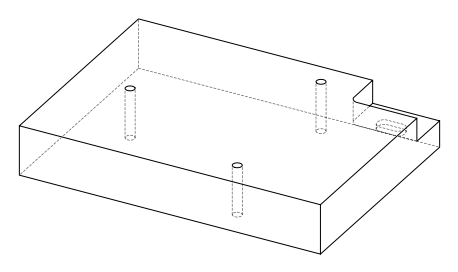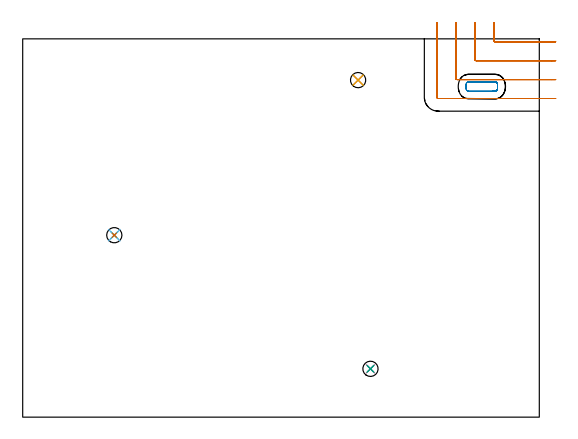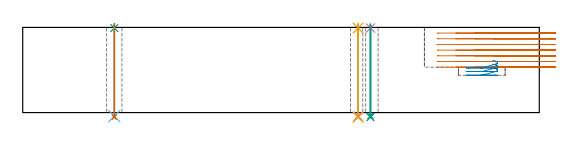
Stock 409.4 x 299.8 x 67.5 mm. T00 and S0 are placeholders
(PLAN: 11 operations, 8 tool changes, 9.3 min)
(1 MILL_CORNER_NOTCH_RECTANGULAR | CORNER_NOTCH_RECTANGULAR | UGT0201_094 | Follow Part, ap 5, ae 75% | 6.82 min | 163632 mm3)
(2 MILL_RECTANGULAR_POCKET | POCKET_RECTANGULAR_STRAIGHT | NXT0201_011 | Follow Part, ap 3, ae 75% | 0.66 min | 4232 mm3)
(3 SPOT_DRILL | STEP1HOLE | NXT0321_9005460120000 | 0.03 min | 1 mm3)
(4 SPOT_DRILL_1 | STEP1HOLE_1 | NXT0321_9005460120000 | 0.03 min | 1 mm3)
(5 SPOT_DRILL_2 | STEP1HOLE_2 | NXT0321_9005460120000 | 0.03 min | 2 mm3)
(6 DRILL_THROUGH_HOLE_INTO_CENTER | STEP1HOLE | NXT0301_042 | 0.29 min | 2648 mm3)
(7 DRILL_TO_ENLARGE_THROUGH_HOLE | STEP1HOLE | NXT0301_092 | 0.29 min | 5088 mm3)
(8 DRILL_THROUGH_HOLE_INTO_CENTER_1 | STEP1HOLE_1 | NXT0301_042 | 0.29 min | 2662 mm3)
(9 DRILL_TO_ENLARGE_THROUGH_HOLE_1 | STEP1HOLE_1 | NXT0301_092 | 0.29 min | 5068 mm3)
(10 DRILL_THROUGH_HOLE_INTO_CENTER_2 | STEP1HOLE_2 | NXT0301_042 | 0.29 min | 2655 mm3)
(11 DRILL_TO_ENLARGE_THROUGH_HOLE_2 | STEP1HOLE_2 | NXT0301_092 | 0.29 min | 5080 mm3)
(TOOL UGT0201_094 | End mill 20 mm | D20 FL38 Z4)
(TOOL NXT0201_011 | ENDMILL 12mm [2P460-1200-NA 1630] | D12 FL38 Z6)
(TOOL NXT0321_9005460120000 | NC Spot Drill, 142deg, 12mm, Carbide, Uncoated | D12 PA142 FL30 Z2)
(TOOL NXT0301_042 | Carbide Drill 7.1mm [860.1-0710-057A1-MM 2214] | D7.1 PA140 FL85 Z2)
(TOOL NXT0301_092 | Carbide Drill 12.1mm [860.1-1210-061A1-MM 2214] | D12.1 PA140 FL77 Z2)
(OP 1 MILL_CORNER_NOTCH_RECTANGULAR)
G17 G21 G94 G90
T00 M6
G54
G17 G0 G90 X373.3 Y312.8 S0 M3
G43 Z77.5 H0
Z63.
G94 G1 Y309.8 F250.
Y298.495 F500.
G3 X374.295 Y297.5 R1.
G1 X419.4
X422.4 F250.
G0 Z77.5
X358.3 Y312.8
Z63.
G1 Y309.8
Y283.495 F500.
G3 X359.295 Y282.5 R1.
G1 X419.4
X422.4 F250.
G0 Z77.5
X343.3 Y312.8
Z63.
G1 Y309.8
Y268.495 F500.
G3 X344.295 Y267.5 R1.
G1 X419.4
X422.4 F250.
G0 Z77.5
X328.3 Y312.8
Z63.
G1 Y309.8
Y253.495 F500.
G3 X329.295 Y252.5 R1.
G1 X419.4
X422.4 F250.
G0 Z77.5
X373.3 Y312.8
Z58.5
G1 Y309.8
Y298.495 F500.
G3 X374.295 Y297.5 R1.
G1 X419.4
X422.4 F250.
G0 Z77.5
X358.3 Y312.8
Z58.5
G1 Y309.8
Y283.495 F500.
G3 X359.295 Y282.5 R1.
G1 X419.4
X422.4 F250.
G0 Z77.5
X343.3 Y312.8
Z58.5
G1 Y309.8
Y268.495 F500.
G3 X344.295 Y267.5 R1.
G1 X419.4
X422.4 F250.
G0 Z77.5
X328.3 Y312.8
Z58.5
G1 Y309.8
Y253.495 F500.
G3 X329.295 Y252.5 R1.
G1 X419.4
X422.4 F250.
G0 Z77.5
X373.3 Y312.8
Z54.
G1 Y309.8
Y298.495 F500.
G3 X374.295 Y297.5 R1.
G1 X419.4
X422.4 F250.
G0 Z77.5
X358.3 Y312.8
Z54.
G1 Y309.8
Y283.495 F500.
G3 X359.295 Y282.5 R1.
G1 X419.4
X422.4 F250.
G0 Z77.5
X343.3 Y312.8
Z54.
G1 Y309.8
Y268.495 F500.
G3 X344.295 Y267.5 R1.
G1 X419.4
X422.4 F250.
G0 Z77.5
X328.3 Y312.8
Z54.
G1 Y309.8
Y253.495 F500.
G3 X329.295 Y252.5 R1.
G1 X419.4
X422.4 F250.
G0 Z77.5
X373.3 Y312.8
Z49.5
G1 Y309.8
Y298.495 F500.
G3 X374.295 Y297.5 R1.
G1 X419.4
X422.4 F250.
G0 Z77.5
X358.3 Y312.8
Z49.5
G1 Y309.8
Y283.495 F500.
G3 X359.295 Y282.5 R1.
G1 X419.4
X422.4 F250.
G0 Z77.5
X343.3 Y312.8
Z49.5
G1 Y309.8
Y268.495 F500.
G3 X344.295 Y267.5 R1.
G1 X419.4
X422.4 F250.
G0 Z77.5
X328.3 Y312.8
Z49.5
G1 Y309.8
Y253.495 F500.
G3 X329.295 Y252.5 R1.
G1 X419.4
X422.4 F250.
G0 Z77.5
X373.3 Y312.8
Z45.
G1 Y309.8
Y298.495 F500.
G3 X374.295 Y297.5 R1.
G1 X419.4
X422.4 F250.
G0 Z77.5
X358.3 Y312.8
Z45.
G1 Y309.8
Y283.495 F500.
G3 X359.295 Y282.5 R1.
G1 X419.4
X422.4 F250.
G0 Z77.5
X343.3 Y312.8
Z45.
G1 Y309.8
Y268.495 F500.
G3 X344.295 Y267.5 R1.
G1 X419.4
X422.4 F250.
G0 Z77.5
X328.3 Y312.8
Z45.
G1 Y309.8
Y253.495 F500.
G3 X329.295 Y252.5 R1.
G1 X419.4
X422.4 F250.
G0 Z77.5
X373.3 Y312.8
Z40.5
G1 Y309.8
Y298.495 F500.
G3 X374.295 Y297.5 R1.
G1 X419.4
X422.4 F250.
G0 Z77.5
X358.3 Y312.8
Z40.5
G1 Y309.8
Y283.495 F500.
G3 X359.295 Y282.5 R1.
G1 X419.4
X422.4 F250.
G0 Z77.5
X343.3 Y312.8
Z40.5
G1 Y309.8
Y268.495 F500.
G3 X344.295 Y267.5 R1.
G1 X419.4
X422.4 F250.
G0 Z77.5
X328.3 Y312.8
Z40.5
G1 Y309.8
Y253.495 F500.
G3 X329.295 Y252.5 R1.
G1 X419.4
X422.4 F250.
G0 Z77.5
X373.3 Y312.8
Z36.
G1 Y309.8
Y298.495 F500.
G3 X374.295 Y297.5 R1.
G1 X419.4
X422.4 F250.
G0 Z77.5
X358.3 Y312.8
Z36.
G1 Y309.8
Y283.495 F500.
G3 X359.295 Y282.5 R1.
G1 X419.4
X422.4 F250.
G0 Z77.5
X343.3 Y312.8
Z36.
G1 Y309.8
Y268.495 F500.
G3 X344.295 Y267.5 R1.
G1 X419.4
X422.4 F250.
G0 Z77.5
X328.3 Y312.8
Z36.
G1 Y309.8
Y253.495 F500.
G3 X329.295 Y252.5 R1.
G1 X419.4
X422.4 F250.
G0 Z77.5
M5
M2
(OP 2 MILL_RECTANGULAR_POCKET)
G17 G21 G94 G90
T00 M6
G54
G17 G0 G90 X372.364 Y258.3 S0 M3
G43 Z77.5 H1
Z41.346
G94 G1 X374.442 Z40.79 F250.
X374.795 Y258.357 Z40.694
X375.132 Y258.476 Z40.598
X375.443 Y258.653 Z40.502
X375.718 Y258.882 Z40.406
X375.947 Y259.157 Z40.31
X376.124 Y259.468 Z40.214
X376.243 Y259.805 Z40.118
X376.3 Y260.158 Z40.023
Y263.842 Z39.036
X376.243 Y264.195 Z38.94
X376.124 Y264.532 Z38.844
X375.947 Y264.843 Z38.748
X375.718 Y265.118 Z38.652
X375.443 Y265.347 Z38.556
X375.132 Y265.524 Z38.46
X374.795 Y265.643 Z38.365
X374.442 Y265.7 Z38.269
X374.3 Z38.231
X363.85 Z35.431
X353.4 F500.
G3 X351.4 Y263.7 R2.
G1 Y260.3
G3 X353.4 Y258.3 R2.
G1 X374.3
G3 X376.3 Y260.3 R2.
G1 Y263.7
G3 X374.3 Y265.7 R2.
G1 X363.85
X362.85
G0 X372.364 Y258.3 Z38.431
G1 X374.442 Z37.874 F250.
X374.795 Y258.357 Z37.778
X375.132 Y258.476 Z37.682
X375.443 Y258.653 Z37.587
X375.718 Y258.882 Z37.491
X375.947 Y259.157 Z37.395
X376.124 Y259.468 Z37.299
X376.243 Y259.805 Z37.203
X376.3 Y260.158 Z37.107
Y263.842 Z36.12
X376.243 Y264.195 Z36.024
X376.124 Y264.532 Z35.929
X375.947 Y264.843 Z35.833
X375.718 Y265.118 Z35.737
X375.443 Y265.347 Z35.641
X375.132 Y265.524 Z35.545
X374.795 Y265.643 Z35.449
X374.442 Y265.7 Z35.353
X374.3 Z35.315
X363.85 Z32.515
X353.4 F500.
G3 X351.4 Y263.7 R2.
G1 Y260.3
G3 X353.4 Y258.3 R2.
G1 X374.3
G3 X376.3 Y260.3 R2.
G1 Y263.7
G3 X374.3 Y265.7 R2.
G1 X363.85
X362.85
G0 X372.364 Y258.3 Z35.515
G1 X374.442 Z34.959 F250.
X374.795 Y258.357 Z34.863
X375.132 Y258.476 Z34.767
X375.443 Y258.653 Z34.671
X375.718 Y258.882 Z34.575
X375.947 Y259.157 Z34.479
X376.124 Y259.468 Z34.384
X376.243 Y259.805 Z34.288
X376.3 Y260.158 Z34.192
Y263.842 Z33.205
X376.243 Y264.195 Z33.109
X376.124 Y264.532 Z33.013
X375.947 Y264.843 Z32.917
X375.718 Y265.118 Z32.821
X375.443 Y265.347 Z32.726
X375.132 Y265.524 Z32.63
X374.795 Y265.643 Z32.534
X374.442 Y265.7 Z32.438
X374.3 Z32.4
X363.85 Z29.6
X353.4 F500.
G3 X351.4 Y263.7 R2.
G1 Y260.3
G3 X353.4 Y258.3 R2.
G1 X374.3
G3 X376.3 Y260.3 R2.
G1 Y263.7
G3 X374.3 Y265.7 R2.
G1 X363.85
X362.85
G0 Z77.5
M5
M2
(OP 3 SPOT_DRILL)
G17 G21 G94 G90
T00 M6
G54
G17 G0 G90 X72.6 Y144.2 S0 M3
G43 Z77.5 H0
G94 G81 G98 Z66.975 F250. R70.5
G80
M5
M2
(OP 4 SPOT_DRILL_1)
G17 G21 G94 G90
T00 M6
G54
G17 G0 G90 X275.6 Y38.3 S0 M3
G43 Z77.5 H0
G94 G81 G98 Z66.975 F250. R70.5
G80
M5
M2
(OP 5 SPOT_DRILL_2)
G17 G21 G94 G90
T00 M6
G54
G17 G0 G90 X265.8 Y267.1 S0 M3
G43 Z77.5 H0
G94 G81 G98 Z66.975 F250. R70.5
G80
M5
M2
(OP 6 DRILL_THROUGH_HOLE_INTO_CENTER)
G17 G21 G94 G90
T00 M6
G54
G17 G0 G90 X72.6 Y144.2 S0 M3
G43 Z77.5 H1
G94 G73 G98 Z-2.792 F250. Q7.029 R69.5
G80
M5
M2
(OP 7 DRILL_TO_ENLARGE_THROUGH_HOLE)
G17 G21 G94 G90
T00 M6
G54
G17 G0 G90 X72.6 Y144.2 S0 M3
G43 Z77.5 H1
G94 G73 G98 Z-3.702 F250. Q11.867 R69.5
G80
M5
M2
(OP 8 DRILL_THROUGH_HOLE_INTO_CENTER_1)
G17 G21 G94 G90
T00 M6
G54
G17 G0 G90 X275.6 Y38.3 S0 M3
G43 Z77.5 H1
G94 G73 G98 Z-2.792 F250. Q7.029 R69.5
G80
M5
M2
(OP 9 DRILL_TO_ENLARGE_THROUGH_HOLE_1)
G17 G21 G94 G90
T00 M6
G54
G17 G0 G90 X275.6 Y38.3 S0 M3
G43 Z77.5 H1
G94 G73 G98 Z-3.702 F250. Q11.867 R69.5
G80
M5
M2
(OP 10 DRILL_THROUGH_HOLE_INTO_CENTER_2)
G17 G21 G94 G90
T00 M6
G54
G17 G0 G90 X265.8 Y267.1 S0 M3
G43 Z77.5 H1
G94 G73 G98 Z-2.792 F250. Q7.029 R69.5
G80
M5
M2
(OP 11 DRILL_TO_ENLARGE_THROUGH_HOLE_2)
G17 G21 G94 G90
T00 M6
G54
G17 G0 G90 X265.8 Y267.1 S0 M3
G43 Z77.5 H1
G94 G73 G98 Z-3.702 F250. Q11.867 R69.5
G80
M5
M2
